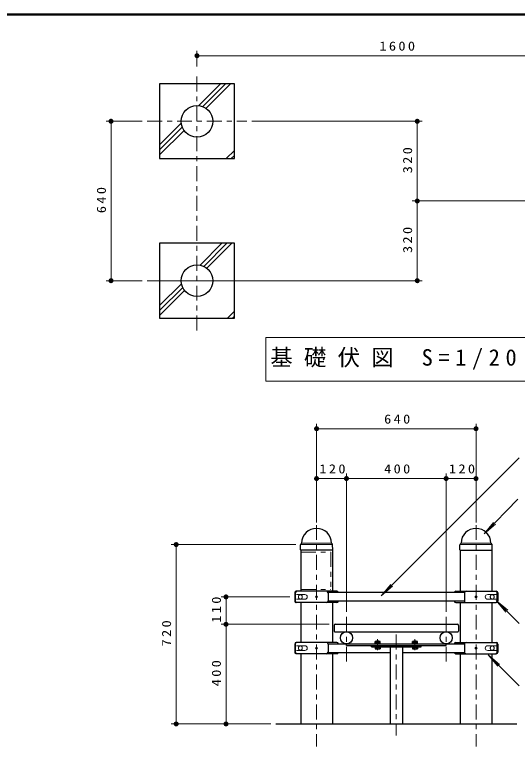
# Model space of a CAD drawing. Units: millimetres on the paper, scale 1:20. Extents: x -365 to 0, y -5 to 257.
# Drawn here: x -171 to -70.1, y 110.1 to 257 of the extents above; entities that cross this region are included whole.
import ezdxf

# ---------------------------------------------------------------- set-up
doc = ezdxf.new("R2010")
doc.units = ezdxf.units.MM
doc.linetypes.add('USER2', pattern=[6, 3, -1, 1, -1])
doc.linetypes.add('USER3', pattern=[8, 3, -1, 1, -1, 1, -1])
doc.layers.add('LY_1', color=7, linetype='Continuous', lineweight=25)
doc.styles.add('ＭＳ ゴシック', font='')
doc.styles.get('ＭＳ ゴシック').set_extended_font_data('MS Gothic')

# ---------------------------------------------------------------- blocks, each defined once
blk = doc.blocks.new('filled_dot')
at = {"color": 0, "linetype": 'Continuous', "lineweight": -2, "const_width": 1.25}
blk.add_lwpolyline([(-0.625, 0, 1), (0.625, 0, 1)], format="xyb", close=True, dxfattribs=at)

msp = doc.modelspace()

# ---------------------------------------------------------------- linework, layer by layer
at = {"layer": 'LY_1', "lineweight": 50}
msp.add_line((0, 257), (-365, 257), dxfattribs=at)
at = {"layer": 'LY_1', "lineweight": 13}
for p, q in [((-134.437, 246.6), (-134.437, 249.749)), ((-134.437, 248.749), (-54.437, 248.749)), ((-134.037, 238.75), (-129.687, 243.1)), ((-133.252, 238.545), (-128.697, 243.1)), ((-132.61, 238.197), (-127.707, 243.1)), ((-145.437, 235.6), (-152.686, 235.6)), ((-151.686, 203.6), (-151.686, 235.6)), ((-141.937, 230.85), (-137.587, 235.2)), ((-123.437, 235.6), (-89.234, 235.6)), ((-90.234, 235.6), (-90.234, 219.6)), ((-141.937, 229.86), (-137.382, 234.414)), ((-141.937, 228.87), (-137.034, 233.773)), ((-128.565, 228.1), (-126.937, 229.728)), ((-127.575, 228.1), (-126.937, 228.738)), ((-65.437, 219.6), (-91.234, 219.6)), ((-65.437, 219.6), (-91.234, 219.6)), ((-90.234, 203.6), (-90.234, 219.6)), ((-133.827, 206.716), (-129.443, 211.1)), ((-133.082, 206.471), (-128.453, 211.1)), ((-132.47, 206.092), (-127.463, 211.1)), ((-145.437, 203.6), (-152.686, 203.6)), ((-143.437, 203.6), (-89.234, 203.6)), ((-141.937, 198.606), (-137.553, 202.99)), ((-141.937, 197.616), (-137.308, 202.245)), ((-141.937, 196.626), (-136.929, 201.633)), ((-128.321, 196.1), (-126.937, 197.484)), ((-127.331, 196.1), (-126.937, 196.494)), ((-120.587, 192.203), (-120.587, 183.403)), ((-68.287, 192.203), (-120.587, 192.203)), ((-120.587, 183.403), (-68.287, 183.403)), ((-110.437, 155.065), (-110.437, 174.89)), ((-78.437, 155.065), (-78.437, 174.89)), ((-110.437, 173.89), (-78.437, 173.89)), ((-69.772, 168.021), (-97.478, 140.335)), ((-110.437, 155.065), (-110.437, 164.89)), ((-104.437, 137.144), (-104.437, 164.89)), ((-84.437, 137.144), (-84.437, 164.89)), ((-78.437, 155.065), (-78.437, 164.89)), ((-110.437, 163.89), (-104.437, 163.89)), ((-104.437, 163.89), (-84.437, 163.89)), ((-84.437, 163.89), (-78.437, 163.89)), ((-70.016, 159.721), (-76.824, 152.774)), ((-76.824, 152.774), (-74.919, 155.091)), ((-76.824, 152.774), (-74.546, 154.725)), ((-114.612, 150.64), (-139.612, 150.64)), ((-138.612, 114.64), (-138.612, 150.64)), ((-107.28, 150.661), (-113.594, 150.661)), ((-107.481, 150.89), (-113.392, 150.89)), ((-81.594, 150.661), (-75.28, 150.661)), ((-81.392, 150.89), (-75.481, 150.89)), ((-97.478, 140.335), (-95.549, 142.633)), ((-97.478, 140.335), (-95.179, 142.263)), ((-115.825, 140.14), (-129.612, 140.14)), ((-128.612, 134.64), (-128.612, 140.14)), ((-114.636, 140.94), (-114.636, 139.34)), ((-112.776, 140.615), (-114.448, 140.615)), ((-112.776, 139.665), (-114.448, 139.665)), ((-76.098, 140.615), (-74.426, 140.615)), ((-76.098, 139.665), (-74.426, 139.665)), ((-74.238, 140.94), (-74.238, 139.34)), ((-74.383, 139.387), (-72.455, 137.089)), ((-74.383, 139.387), (-72.085, 137.459)), ((-69.776, 134.78), (-74.383, 139.387)), ((-107.937, 134.64), (-129.612, 134.64)), ((-128.612, 114.64), (-128.612, 134.64)), ((-114.636, 130.66), (-114.636, 129.06)), ((-112.776, 130.335), (-114.448, 130.335)), ((-112.776, 129.385), (-114.448, 129.385)), ((-76.098, 130.335), (-74.426, 130.335)), ((-76.098, 129.385), (-74.426, 129.385)), ((-74.238, 130.66), (-74.238, 129.06)), ((-76.016, 128.52), (-74.087, 126.221)), ((-76.016, 128.52), (-73.718, 126.591)), ((-69.776, 122.28), (-76.016, 128.52)), ((-119.612, 114.64), (-139.612, 114.64)), ((-119.612, 114.64), (-129.612, 114.64))]:
    msp.add_line(p, q, dxfattribs=at)
at = {"layer": 'LY_1', "linetype": 'USER2', "lineweight": 13}
for p, q in [((-134.437, 193.6), (-134.437, 245.6)), ((-144.437, 235.6), (-124.437, 235.6)), ((-144.437, 203.6), (-124.437, 203.6)), ((-110.437, 154.565), (-110.437, 110.14)), ((-78.437, 154.565), (-78.437, 110.14)), ((-104.437, 136.144), (-104.437, 127.046)), ((-84.437, 136.144), (-84.437, 127.046)), ((-94.437, 132.57), (-94.437, 112.316)), ((-98.187, 131.678), (-98.187, 129.457)), ((-90.687, 131.678), (-90.687, 129.457))]:
    msp.add_line(p, q, dxfattribs=at)
at = {"layer": 'LY_1'}
for p, q in [((-126.937, 243.1), (-141.937, 243.1)), ((-141.937, 243.1), (-141.937, 228.1)), ((-126.937, 228.1), (-126.937, 243.1)), ((-141.937, 228.1), (-126.937, 228.1)), ((-141.937, 211.1), (-141.937, 196.1)), ((-126.937, 211.1), (-141.937, 211.1)), ((-126.937, 196.1), (-126.937, 211.1)), ((-141.937, 196.1), (-126.937, 196.1)), ((-113.687, 149.565), (-113.666, 150.581)), ((-113.608, 150.719), (-113.48, 150.846)), ((-107.266, 150.719), (-107.394, 150.846)), ((-107.187, 149.565), (-107.207, 150.581)), ((-81.687, 149.565), (-81.666, 150.581)), ((-81.608, 150.719), (-81.48, 150.846)), ((-75.266, 150.719), (-75.394, 150.846)), ((-75.187, 149.565), (-75.207, 150.581)), ((-107.212, 149.54), (-113.662, 149.54)), ((-113.612, 149.54), (-113.612, 141.265)), ((-107.262, 149.54), (-107.262, 141.265)), ((-81.662, 149.54), (-75.212, 149.54)), ((-81.612, 149.54), (-81.612, 141.265)), ((-75.262, 149.54), (-75.262, 141.265)), ((-106.374, 141.265), (-114.5, 141.265)), ((-80.747, 140.99), (-108.127, 140.99)), ((-82.5, 141.265), (-74.374, 141.265)), ((-114.825, 140.94), (-114.825, 139.34)), ((-108.127, 140.94), (-108.127, 139.34)), ((-80.747, 140.94), (-80.747, 139.34)), ((-74.049, 140.94), (-74.049, 139.34)), ((-106.374, 139.015), (-114.5, 139.015)), ((-113.612, 139.015), (-113.612, 130.985)), ((-80.747, 139.29), (-108.127, 139.29)), ((-107.262, 139.015), (-107.262, 130.985)), ((-82.5, 139.015), (-74.374, 139.015)), ((-81.612, 139.015), (-81.612, 130.985)), ((-75.262, 139.015), (-75.262, 130.985)), ((-106.937, 134.39), (-106.937, 133.29)), ((-106.687, 134.64), (-82.187, 134.64)), ((-81.937, 134.39), (-81.937, 133.29)), ((-106.787, 133.14), (-82.087, 133.14)), ((-106.374, 130.985), (-114.5, 130.985)), ((-108.127, 130.71), (-80.743, 130.71)), ((-104.437, 130.41), (-104.437, 130.71)), ((-98.712, 130.71), (-98.712, 130.81)), ((-98.712, 130.81), (-97.662, 130.81)), ((-98.678, 131.164), (-98.599, 131.21)), ((-98.678, 130.81), (-98.678, 131.164)), ((-97.774, 131.21), (-98.599, 131.21)), ((-97.937, 131.26), (-98.437, 131.26)), ((-98.437, 131.21), (-98.437, 131.26)), ((-98.432, 130.81), (-98.432, 131.164)), ((-97.941, 130.81), (-97.941, 131.164)), ((-97.937, 131.21), (-97.937, 131.26)), ((-97.696, 131.164), (-97.774, 131.21)), ((-97.696, 130.81), (-97.696, 131.164)), ((-97.662, 130.81), (-97.662, 130.71)), ((-91.212, 130.71), (-91.212, 130.81)), ((-91.212, 130.81), (-90.162, 130.81)), ((-91.178, 131.164), (-91.099, 131.21)), ((-91.178, 130.81), (-91.178, 131.164)), ((-90.274, 131.21), (-91.099, 131.21)), ((-90.437, 131.26), (-90.937, 131.26)), ((-90.937, 131.21), (-90.937, 131.26)), ((-90.932, 130.81), (-90.932, 131.164)), ((-90.441, 130.81), (-90.441, 131.164)), ((-90.437, 131.21), (-90.437, 131.26)), ((-90.196, 131.164), (-90.274, 131.21)), ((-90.196, 130.81), (-90.196, 131.164)), ((-90.162, 130.81), (-90.162, 130.71)), ((-84.437, 130.41), (-84.437, 130.71)), ((-82.5, 130.985), (-74.374, 130.985)), ((-114.825, 130.66), (-114.825, 129.06)), ((-108.127, 130.66), (-108.127, 129.06)), ((-104.437, 130.41), (-84.437, 130.41)), ((-99.437, 130.11), (-99.437, 130.41)), ((-99.437, 130.11), (-89.437, 130.11)), ((-98.712, 130.01), (-98.712, 130.11)), ((-97.662, 130.01), (-98.712, 130.01)), ((-98.678, 130.01), (-98.678, 129.735)), ((-98.678, 129.735), (-98.599, 129.69)), ((-98.599, 129.69), (-97.774, 129.69)), ((-98.432, 130.01), (-98.432, 129.735)), ((-97.941, 130.01), (-97.941, 129.735)), ((-97.696, 129.735), (-97.774, 129.69)), ((-97.696, 130.01), (-97.696, 129.735)), ((-97.662, 130.11), (-97.662, 130.01)), ((-95.652, 130.11), (-95.652, 114.64)), ((-93.222, 130.11), (-93.222, 114.64)), ((-91.212, 130.01), (-91.212, 130.11)), ((-90.162, 130.01), (-91.212, 130.01)), ((-91.178, 130.01), (-91.178, 129.735)), ((-91.178, 129.735), (-91.099, 129.69)), ((-91.099, 129.69), (-90.274, 129.69)), ((-90.932, 130.01), (-90.932, 129.735)), ((-90.441, 130.01), (-90.441, 129.735)), ((-90.196, 129.735), (-90.274, 129.69)), ((-90.196, 130.01), (-90.196, 129.735)), ((-90.162, 130.11), (-90.162, 130.01)), ((-89.437, 130.11), (-89.437, 130.41)), ((-80.747, 130.66), (-80.747, 129.06)), ((-74.049, 130.66), (-74.049, 129.06)), ((-106.374, 128.735), (-114.5, 128.735)), ((-113.612, 128.735), (-113.612, 114.64)), ((-108.127, 129.01), (-95.652, 129.01)), ((-107.262, 128.735), (-107.262, 114.64)), ((-93.222, 129.01), (-80.743, 129.01)), ((-82.5, 128.735), (-74.374, 128.735)), ((-81.612, 128.735), (-81.612, 114.64)), ((-75.262, 128.735), (-75.262, 114.64)), ((-118.612, 114.64), (-70.262, 114.64))]:
    msp.add_line(p, q, dxfattribs=at)
at = {"layer": 'LY_1', "linetype": 'USER3', "lineweight": 13}
for p, q in [((-113.612, 149.14), (-107.544, 149.14)), ((-107.544, 149.14), (-107.544, 141.64)), ((-113.612, 141.64), (-107.544, 141.64))]:
    msp.add_line(p, q, dxfattribs=at)
at = {"layer": 'LY_1', "lineweight": 13}
for points in [[(-113.691, 140.59), (-113.725, 140.588), (-113.758, 140.583), (-113.792, 140.574), (-113.824, 140.563), (-113.856, 140.547), (-113.886, 140.529), (-113.914, 140.508), (-113.941, 140.484), (-113.966, 140.458), (-113.989, 140.429), (-114.01, 140.398), (-114.028, 140.365), (-114.044, 140.33), (-114.057, 140.294), (-114.067, 140.256), (-114.075, 140.218), (-114.079, 140.179), (-114.081, 140.14), (-114.079, 140.1), (-114.075, 140.061), (-114.067, 140.023), (-114.057, 139.986), (-114.044, 139.949), (-114.028, 139.915), (-114.01, 139.882), (-113.989, 139.85), (-113.966, 139.821), (-113.941, 139.795), (-113.914, 139.771), (-113.886, 139.75), (-113.856, 139.732), (-113.824, 139.717), (-113.792, 139.705), (-113.758, 139.696), (-113.725, 139.691), (-113.691, 139.69), (-113.657, 139.691), (-113.623, 139.696), (-113.59, 139.705), (-113.558, 139.717), (-113.526, 139.732), (-113.496, 139.75), (-113.467, 139.771), (-113.44, 139.795), (-113.415, 139.821), (-113.392, 139.85), (-113.372, 139.882), (-113.353, 139.915), (-113.338, 139.949), (-113.325, 139.986), (-113.314, 140.023), (-113.307, 140.061), (-113.303, 140.1), (-113.301, 140.14), (-113.303, 140.179), (-113.307, 140.218), (-113.314, 140.256), (-113.325, 140.294), (-113.338, 140.33), (-113.353, 140.365), (-113.372, 140.398), (-113.392, 140.429), (-113.415, 140.458), (-113.44, 140.484), (-113.467, 140.508), (-113.496, 140.529), (-113.526, 140.547), (-113.558, 140.563), (-113.59, 140.574), (-113.623, 140.583), (-113.657, 140.588)], [(-75.183, 140.59), (-75.217, 140.588), (-75.251, 140.583), (-75.284, 140.574), (-75.316, 140.563), (-75.348, 140.547), (-75.378, 140.529), (-75.406, 140.508), (-75.433, 140.484), (-75.458, 140.458), (-75.481, 140.429), (-75.502, 140.398), (-75.52, 140.365), (-75.536, 140.33), (-75.549, 140.294), (-75.559, 140.256), (-75.567, 140.218), (-75.571, 140.179), (-75.573, 140.14), (-75.571, 140.1), (-75.567, 140.061), (-75.559, 140.023), (-75.549, 139.986), (-75.536, 139.949), (-75.52, 139.915), (-75.502, 139.882), (-75.481, 139.85), (-75.458, 139.821), (-75.433, 139.795), (-75.406, 139.771), (-75.378, 139.75), (-75.348, 139.732), (-75.316, 139.717), (-75.284, 139.705), (-75.251, 139.696), (-75.217, 139.691), (-75.183, 139.69), (-75.149, 139.691), (-75.115, 139.696), (-75.082, 139.705), (-75.05, 139.717), (-75.018, 139.732), (-74.988, 139.75), (-74.959, 139.771), (-74.932, 139.795), (-74.907, 139.821), (-74.884, 139.85), (-74.864, 139.882), (-74.845, 139.915), (-74.83, 139.949), (-74.817, 139.986), (-74.806, 140.023), (-74.799, 140.061), (-74.795, 140.1), (-74.793, 140.14), (-74.795, 140.179), (-74.799, 140.218), (-74.806, 140.256), (-74.817, 140.294), (-74.83, 140.33), (-74.845, 140.365), (-74.864, 140.398), (-74.884, 140.429), (-74.907, 140.458), (-74.932, 140.484), (-74.959, 140.508), (-74.988, 140.529), (-75.018, 140.547), (-75.05, 140.563), (-75.082, 140.574), (-75.115, 140.583), (-75.149, 140.588)], [(-113.691, 130.31), (-113.725, 130.308), (-113.758, 130.303), (-113.792, 130.294), (-113.824, 130.282), (-113.856, 130.267), (-113.886, 130.249), (-113.914, 130.228), (-113.941, 130.204), (-113.966, 130.178), (-113.989, 130.149), (-114.01, 130.118), (-114.028, 130.085), (-114.044, 130.05), (-114.057, 130.014), (-114.067, 129.976), (-114.075, 129.938), (-114.079, 129.899), (-114.081, 129.86), (-114.079, 129.82), (-114.075, 129.781), (-114.067, 129.743), (-114.057, 129.706), (-114.044, 129.669), (-114.028, 129.635), (-114.01, 129.602), (-113.989, 129.57), (-113.966, 129.541), (-113.941, 129.515), (-113.914, 129.491), (-113.886, 129.47), (-113.856, 129.452), (-113.824, 129.437), (-113.792, 129.425), (-113.758, 129.416), (-113.725, 129.411), (-113.691, 129.41), (-113.657, 129.411), (-113.623, 129.416), (-113.59, 129.425), (-113.558, 129.437), (-113.526, 129.452), (-113.496, 129.47), (-113.467, 129.491), (-113.44, 129.515), (-113.415, 129.541), (-113.392, 129.57), (-113.372, 129.602), (-113.353, 129.635), (-113.338, 129.669), (-113.325, 129.706), (-113.314, 129.743), (-113.307, 129.781), (-113.303, 129.82), (-113.301, 129.86), (-113.303, 129.899), (-113.307, 129.938), (-113.314, 129.976), (-113.325, 130.014), (-113.338, 130.05), (-113.353, 130.085), (-113.372, 130.118), (-113.392, 130.149), (-113.415, 130.178), (-113.44, 130.204), (-113.467, 130.228), (-113.496, 130.249), (-113.526, 130.267), (-113.558, 130.282), (-113.59, 130.294), (-113.623, 130.303), (-113.657, 130.308)], [(-75.183, 130.31), (-75.217, 130.308), (-75.251, 130.303), (-75.284, 130.294), (-75.316, 130.282), (-75.348, 130.267), (-75.378, 130.249), (-75.406, 130.228), (-75.433, 130.204), (-75.458, 130.178), (-75.481, 130.149), (-75.502, 130.118), (-75.52, 130.085), (-75.536, 130.05), (-75.549, 130.014), (-75.559, 129.976), (-75.567, 129.938), (-75.571, 129.899), (-75.573, 129.86), (-75.571, 129.82), (-75.567, 129.781), (-75.559, 129.743), (-75.549, 129.706), (-75.536, 129.669), (-75.52, 129.635), (-75.502, 129.602), (-75.481, 129.57), (-75.458, 129.541), (-75.433, 129.515), (-75.406, 129.491), (-75.378, 129.47), (-75.348, 129.452), (-75.316, 129.437), (-75.284, 129.425), (-75.251, 129.416), (-75.217, 129.411), (-75.183, 129.41), (-75.149, 129.411), (-75.115, 129.416), (-75.082, 129.425), (-75.05, 129.437), (-75.018, 129.452), (-74.988, 129.47), (-74.959, 129.491), (-74.932, 129.515), (-74.907, 129.541), (-74.884, 129.57), (-74.864, 129.602), (-74.845, 129.635), (-74.83, 129.669), (-74.817, 129.706), (-74.806, 129.743), (-74.799, 129.781), (-74.795, 129.82), (-74.793, 129.86), (-74.795, 129.899), (-74.799, 129.938), (-74.806, 129.976), (-74.817, 130.014), (-74.83, 130.05), (-74.845, 130.085), (-74.864, 130.118), (-74.884, 130.149), (-74.907, 130.178), (-74.932, 130.204), (-74.959, 130.228), (-74.988, 130.249), (-75.018, 130.267), (-75.05, 130.282), (-75.082, 130.294), (-75.115, 130.303), (-75.149, 130.308)]]:
    msp.add_lwpolyline(points, close=True, dxfattribs=at)
at = {"layer": 'LY_1'}
for centre, radius in [((-134.437, 235.6), 3.175), ((-134.437, 203.6), 3.175), ((-104.437, 131.925), 1.215), ((-84.437, 131.925), 1.215)]:
    msp.add_circle(centre, radius, dxfattribs=at)
at = {"layer": 'LY_1', "lineweight": 13}
for centre in [(-110.437, 140.14), (-78.437, 140.14), (-110.437, 129.86), (-78.437, 129.86)]:
    msp.add_circle(centre, 0.2, dxfattribs=at)
at = {"layer": 'LY_1'}
for centre, radius, start, end in [((-110.437, 150.89), 3, 1.14158, 178.85995), ((-78.437, 150.89), 3, 1.14005, 178.85842), ((-113.466, 150.577), 0.2, 135, 178.99605), ((-113.586, 150.952), 0.15, 315, 358.85995), ((-107.288, 150.952), 0.15, 181.14158, 225), ((-107.407, 150.577), 0.2, 1.00395, 45), ((-81.466, 150.577), 0.2, 135, 178.99605), ((-81.586, 150.952), 0.15, 315, 358.85842), ((-75.287, 150.952), 0.15, 181.14005, 225), ((-75.407, 150.577), 0.2, 1.00395, 45), ((-113.662, 149.565), 0.025, 178.87801, 270), ((-107.212, 149.565), 0.025, 270, 1.12199), ((-81.662, 149.565), 0.025, 178.87801, 270), ((-75.212, 149.565), 0.025, 270, 1.12199), ((-114.5, 140.94), 0.325, 90, 180), ((-108.452, 140.94), 0.325, 0, 90), ((-106.374, 140.94), 0.325, 8.84934, 90), ((-82.5, 140.94), 0.325, 90, 171.15066), ((-80.422, 140.94), 0.325, 90, 180), ((-74.374, 140.94), 0.325, 360, 90), ((-114.5, 139.34), 0.325, 179.99999, 270), ((-108.452, 139.34), 0.325, 270, 0), ((-106.374, 139.34), 0.325, 270, 351.15066), ((-82.5, 139.34), 0.325, 188.84934, 270), ((-80.422, 139.34), 0.325, 179.99999, 270), ((-74.374, 139.34), 0.325, 270, 0), ((-106.687, 134.39), 0.25, 90, 180), ((-82.187, 134.39), 0.25, 0, 90), ((-106.787, 133.29), 0.15, 180, 270), ((-82.087, 133.29), 0.15, 270, 0), ((-114.5, 130.66), 0.325, 90, 180), ((-108.452, 130.66), 0.325, 0, 90), ((-106.374, 130.66), 0.325, 8.84934, 90), ((-98.555, 130.985), 0.217, 55.61586, 124.38414), ((-98.187, 130.39), 0.812, 72.41211, 107.58789), ((-97.819, 130.985), 0.217, 55.61586, 124.38414), ((-91.055, 130.985), 0.217, 55.61586, 124.38414), ((-90.687, 130.39), 0.812, 72.41211, 107.58789), ((-90.319, 130.985), 0.217, 55.61586, 124.38414), ((-82.5, 130.66), 0.325, 90, 171.15066), ((-80.422, 130.66), 0.325, 90, 180), ((-74.374, 130.66), 0.325, 360, 90), ((-98.555, 129.947), 0.245, 240.00001, 299.99999), ((-98.187, 130.379), 0.689, 249.136, 290.864), ((-97.819, 129.947), 0.245, 240.00001, 299.99999), ((-91.055, 129.947), 0.245, 240.00001, 299.99999), ((-90.687, 130.379), 0.689, 249.136, 290.864), ((-90.319, 129.947), 0.245, 240.00001, 299.99999), ((-114.5, 129.06), 0.325, 179.99999, 270), ((-108.452, 129.06), 0.325, 270, 0), ((-106.374, 129.06), 0.325, 270, 351.15066), ((-82.5, 129.06), 0.325, 188.84934, 270), ((-80.422, 129.06), 0.325, 179.99999, 270), ((-74.374, 129.06), 0.325, 270, 0)]:
    msp.add_arc(centre, radius, start, end, dxfattribs=at)
at = {"layer": 'LY_1', "lineweight": 13}
for centre, radius, start, end in [((-114.311, 140.94), 0.325, 90, 180), ((-74.563, 140.94), 0.325, 0, 90), ((-112.776, 140.14), 0.475, 270, 90), ((-76.098, 140.14), 0.475, 90, 270), ((-114.311, 139.34), 0.325, 179.99999, 270), ((-74.563, 139.34), 0.325, 270, 0), ((-114.311, 130.66), 0.325, 90, 180), ((-74.563, 130.66), 0.325, 0, 90), ((-112.776, 129.86), 0.475, 270, 90), ((-76.098, 129.86), 0.475, 90, 270), ((-114.311, 129.06), 0.325, 179.99999, 270), ((-74.563, 129.06), 0.325, 270, 0)]:
    msp.add_arc(centre, radius, start, end, dxfattribs=at)

# ---------------------------------------------------------------- block references
at = {"layer": 'LY_1', "lineweight": 13, "xscale": 0.4, "yscale": 0.4}
for p in [(-134.437, 248.749), (-110.437, 173.89), (-110.437, 163.89)]:
    msp.add_blockref('filled_dot', p, dxfattribs=at)
for p, rotation in [((-151.686, 235.6), 270), ((-90.234, 235.6), 270), ((-90.234, 219.6), 90), ((-90.234, 219.6), 270), ((-151.686, 203.6), 90), ((-90.234, 203.6), 90), ((-78.437, 173.89), 180), ((-104.437, 163.89), 180), ((-84.437, 163.89), 180), ((-78.437, 163.89), 180), ((-138.612, 150.64), 270), ((-128.612, 140.14), 270), ((-128.612, 134.64), 90), ((-128.612, 134.64), 270), ((-138.612, 114.64), 90), ((-128.612, 114.64), 90)]:
    msp.add_blockref('filled_dot', p, dxfattribs=dict(at, rotation=rotation))

# ---------------------------------------------------------------- texts
at = {"layer": 'LY_1', "style": 'ＭＳ ゴシック'}
for s, insert, char_height, attachment_point in [('\\T1.33;\\W1.15;1600', (-94.016, 249.749), 1.833, 8), ('\\T1.5;基礎伏図\\~S=1/20', (-94.437, 187.803), 3.299, 5), ('\\T1.33;\\W1.15;640', (-94.022, 174.89), 1.833, 8), ('\\T1.33;\\W1.15;120', (-107.016, 164.89), 1.833, 8), ('\\T1.33;\\W1.15;400', (-94.02, 164.89), 1.833, 8), ('\\T1.33;\\W1.15;120', (-81.016, 164.89), 1.833, 8)]:
    msp.add_mtext(s, dxfattribs=dict(at, insert=insert, char_height=char_height, attachment_point=attachment_point))
at = {"layer": 'LY_1', "char_height": 1.833, "attachment_point": 8, "rotation": 90, "style": 'ＭＳ ゴシック'}
for s, insert in [('\\T1.33;\\W1.15;320', (-91.234, 228.015)), ('\\T1.33;\\W1.15;640', (-152.686, 220.015)), ('\\T1.33;\\W1.15;320', (-91.234, 212.015)), ('\\T1.33;\\W1.15;110', (-129.612, 137.809)), ('\\T1.33;\\W1.15;720', (-139.612, 133.055)), ('\\T1.33;\\W1.15;400', (-129.612, 125.056))]:
    msp.add_mtext(s, dxfattribs=dict(at, insert=insert))

doc.saveas('drawing.dxf')
